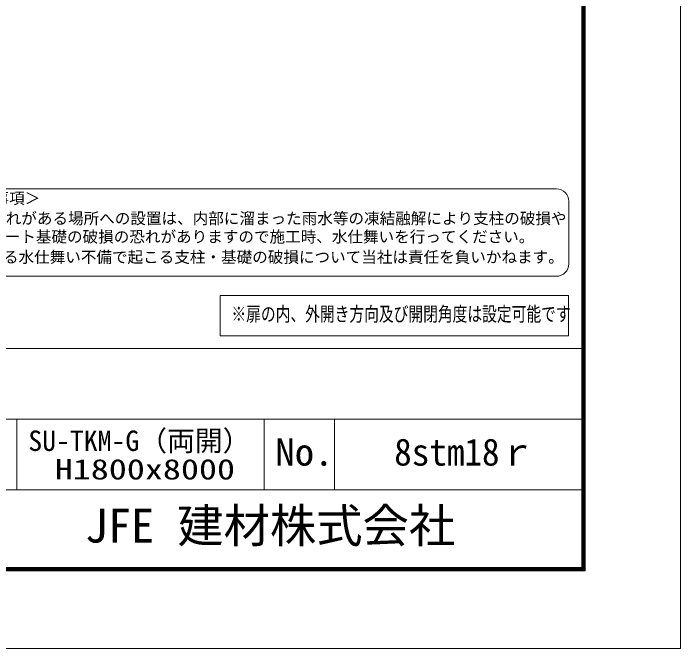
# Model space of a CAD drawing. Units: millimetres, scale not verified. Extents: x -11881 to 11879, y -8400 to 8400.
# Drawn here: x 6533 to 11879, y -8400 to -3311 of the extents above; entities that cross this region are included whole.
import ezdxf
from ezdxf.enums import TextEntityAlignment as Align

# ---------------------------------------------------------------- set-up
doc = ezdxf.new("R2010")
doc.units = ezdxf.units.MM
doc.header["$LTSCALE"] = 30
for name, color, linetype, lineweight in [('0-0_D-TTL', 7, 'Continuous', 18), ('0-4_寸法線', 4, 'Continuous', 18), ('1-7_D-TTL-TXT', 7, 'Continuous', 18)]:
    doc.layers.add(name, color=color, linetype=linetype, lineweight=lineweight)
doc.layers.add('0-D_文字2', color=254, linetype='Continuous')
doc.layers.add('1-8_WAKU', color=7, linetype='Continuous')
doc.styles.add('ＭＳ ゴシック', font='')
doc.styles.get('ＭＳ ゴシック').set_extended_font_data('MS Gothic')

msp = doc.modelspace()

# ---------------------------------------------------------------- linework, layer by layer
at = {"layer": '0-0_D-TTL'}
for p, q in [((5995.98, -5995.84), (11087.41, -5995.84)), ((5995.98, -6561.56), (11087.41, -6561.56)), ((6561.69, -6561.56), (6561.69, -7127.27)), ((8541.69, -6561.56), (8541.69, -7127.27)), ((9107.41, -6561.56), (9107.41, -7127.27)), ((5995.98, -7127.27), (11087.41, -7127.27))]:
    msp.add_line(p, q, dxfattribs=at)
for points in [[(-11880.59, -8400.13), (11879.41, -8400.13), (11879.41, 8399.87), (-11880.59, 8399.87)], [(-11116.88, 7779.3), (11115.69, 7779.3), (11115.69, -7777.84), (-11116.88, -7777.84)], [(-11109.81, 7772.23), (11108.62, 7772.23), (11108.62, -7770.77), (-11109.81, -7770.77)], [(-11102.73, 7765.16), (11101.55, 7765.16), (11101.55, -7763.7), (-11102.73, -7763.7)], [(-11095.66, 7758.09), (11094.48, 7758.09), (11094.48, -7756.63), (-11095.66, -7756.63)], [(-11088.59, 7751.02), (11087.41, 7751.02), (11087.41, -7749.56), (-11088.59, -7749.56)]]:
    msp.add_lwpolyline(points, close=True, dxfattribs=at)
at = {"layer": '0-4_寸法線'}
msp.add_lwpolyline([(8190.35, -5894.01), (10981.9, -5894.01), (10981.9, -5572.3), (8190.35, -5572.3)], close=True, dxfattribs=at)
at = {"layer": '1-7_D-TTL-TXT', "color": 2}
for p, q in [((10883.7, -4717.21), (5992.6, -4717.21)), ((10983.7, -5317.21), (10983.7, -4817.21)), ((5992.6, -5417.21), (10883.7, -5417.21))]:
    msp.add_line(p, q, dxfattribs=at)
for centre, start, end in [((10883.7, -4817.21), 0, 90), ((10883.7, -5317.21), 270, 0)]:
    msp.add_arc(centre, 100, start, end, dxfattribs=at)

# ---------------------------------------------------------------- texts
at = {"layer": '0-D_文字2', "style": 'ＭＳ ゴシック', "width": 0.75}
msp.add_text('※扉の内、外開き方向及び開閉角度は設定可能です', height=115.5, dxfattribs=at).set_placement((8280.19, -5811.83), align=Align.BOTTOM_LEFT)
at = {"layer": '1-7_D-TTL-TXT', "style": 'ＭＳ ゴシック'}
for s, height, p in [('＜免責事項＞ \u3000\u3000', 91.5, (6000.01, -4865.57)), ('凍結の恐れがある場所への設置は、内部に溜まった雨水等の凍結融解により支柱の破損や', 91.5, (5972.96, -5026.56)), ('コンクリート基礎の破損の恐れがありますので施工時、水仕舞いを行ってください。', 91.5, (5964.74, -5173.41)), ('施工による水仕舞い不備で起こる支柱・基礎の破損について当社は責任を負いかねます。 ', 91.5, (5950.76, -5336.39)), ('JFE 建材株式会社', 272.1, (7105.86, -7632.18))]:
    msp.add_text(s, height=height, dxfattribs=at).set_placement(p, align=Align.BOTTOM_LEFT)
for s, width, p in [('No.', 1.05, (8632.21, -6999.43)), ('8stm18ｒ', 0.95, (9584.49, -6999.43))]:
    msp.add_text(s, height=217.7, dxfattribs=dict(at, width=width)).set_placement(p, align=Align.BOTTOM_LEFT)
at = {"layer": '1-8_WAKU', "style": 'ＭＳ ゴシック'}
msp.add_text('SU-TKM-G（両開）', height=163.3, dxfattribs=at).set_placement((6653.18, -6865.47), align=Align.BOTTOM_LEFT)
at = {"layer": '1-8_WAKU', "style": 'ＭＳ ゴシック', "width": 1.3}
msp.add_text('H1800x8000', height=163.3, dxfattribs=at).set_placement((6864.76, -7093.87), align=Align.BOTTOM_LEFT)

doc.saveas('drawing.dxf')
